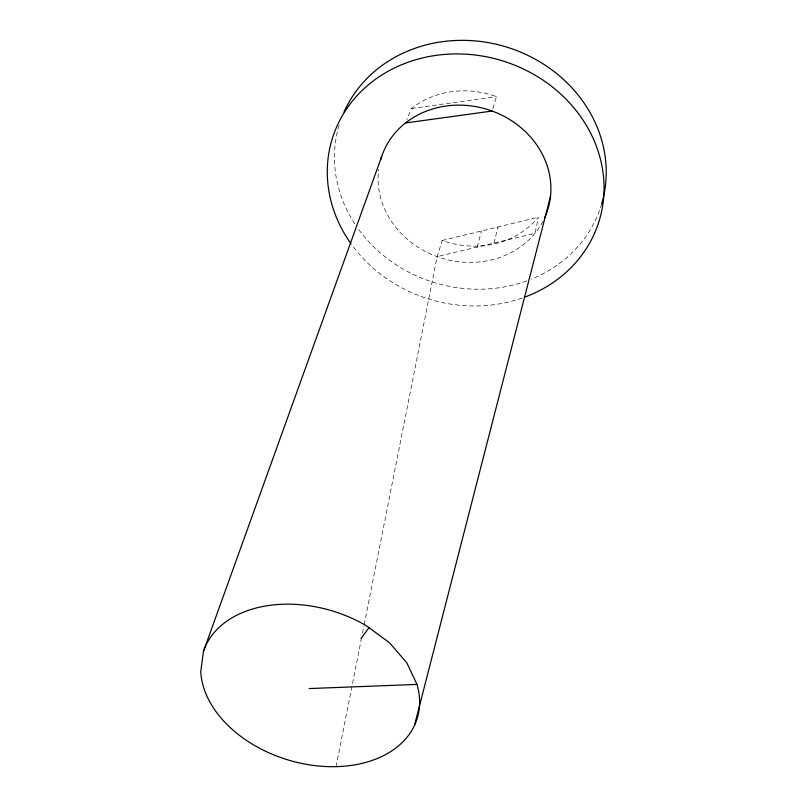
<?xml version="1.0" encoding="UTF-8"?>
<svg xmlns="http://www.w3.org/2000/svg" width="807" height="807" viewBox="0 0 807 807"><rect width="100%" height="100%" fill="white"/><g stroke="black" fill="none" stroke-linecap="round" stroke-linejoin="round"><path stroke-width="0.61" stroke-dasharray="4.04 3.03" d="M336.045 766.65L361.254 639.457M362.484 633.283L363.947 625.869M364.199 624.638L437.152 256.626L442.206 240.486A85.582 76.867 17.1 0 0 538.37 217.204L535.001 233.273L437.152 256.626M493.934 243.068L498.02 226.969M477.149 247.073L481.527 230.953M492.855 108.622L496.466 96.598A85.582 76.867 17.1 0 0 411.409 108.531L406.859 119.638M442.206 240.486L538.37 217.204M411.409 108.531L496.466 96.598M522.099 298.065A139.631 124.671 17.1 0 1 352.568 245.883M542.94 221.279A87.196 77.785 17.1 0 1 440.834 257.877A87.196 77.785 17.1 0 1 378.705 169.248M601.709 203.757A137.039 123.178 17.1 0 1 531.359 279.111M526.769 280.876A137.039 123.178 17.1 0 1 357.612 227.988M354.767 223.791A137.039 123.178 17.1 0 1 339.212 124.934"/><path stroke-width="1.21" d="M203.435 651.491L200.772 671.666A111.991 77.724 17.1 0 0 324.142 766.438A111.991 77.724 17.1 0 0 416.997 684.417L406.879 662.94L389.69 642.917L366.57 625.879A111.991 77.724 17.1 0 0 203.435 651.491L381.701 156.437M414.455 725.473L550.525 196.182M360.911 638.761L368.97 627.654M405.497 122.977L492.129 111.033M309.192 688.563L416.997 684.417M351.116 243.885A139.631 124.671 17.1 0 1 394.098 68.141A139.631 124.671 17.1 0 1 587.708 127.718A139.631 124.671 17.1 0 1 524.459 297.228M380.642 159.847A87.196 77.785 17.1 0 1 491.342 110.751A87.196 77.785 17.1 0 1 544.523 218.072M344.004 112.052A137.039 123.178 17.1 0 1 512.828 49.126A137.039 123.178 17.1 0 1 601.709 203.757"/></g></svg>
